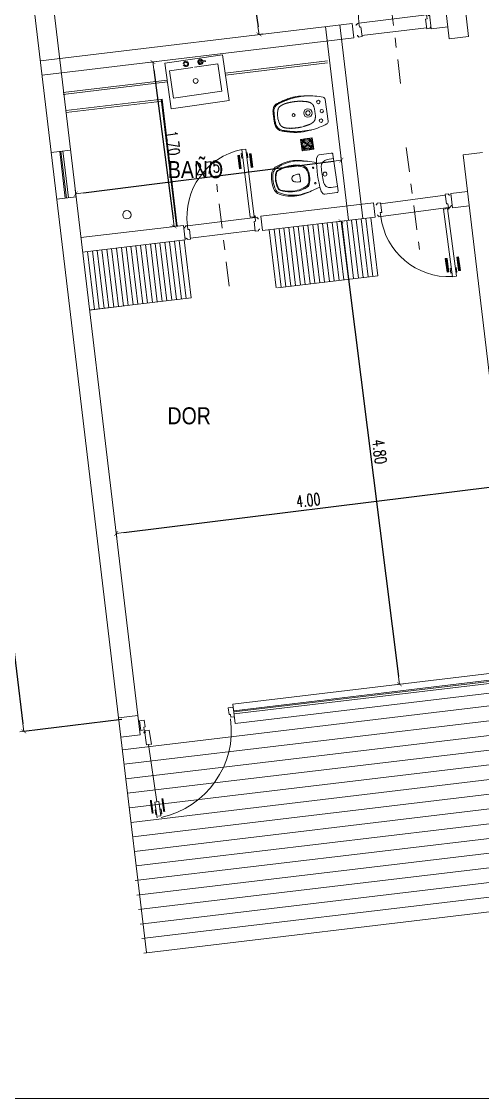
# Model space of a CAD drawing. Header units: millimetres. Extents: x 4525 to 9082, y 179 to 563.
# Drawn here: x 5376.48 to 5381.22, y 476.97 to 488.04 of the extents above; entities that cross this region are included whole.
import ezdxf

# ---------------------------------------------------------------- set-up
doc = ezdxf.new("R2010")
doc.units = ezdxf.units.MM
doc.header["$LTSCALE"] = 100
doc.linetypes.add('ACAD_ISO04W100', pattern=[30, 24, -3, 0, -3])
doc.linetypes.add('DASHDOT2', pattern=[0.5, 0.25, -0.125, 0, -0.125])
doc.layers.get('DEFPOINTS').update_dxf_attribs({"lineweight": 5})
for name, color, linetype, lineweight in [('000-Ejes', 251, 'ACAD_ISO04W100', 5), ('004-Carpinterias', 1, 'Continuous', 18), ('005-Sanitarios', 1, 'Continuous', 18), ('006-Cotas parciales', 7, 'Continuous', 5), ('A01-Barrido', 250, 'Continuous', 5), ('A01-Carpinterias', 1, 'Continuous', 18), ('HATCH MUROS', 251, 'Continuous', 9), ('LINEA', 8, 'Continuous', 5), ('SANIT', 12, 'Continuous', 13), ('SANIT-INT', 11, 'Continuous', 5)]:
    doc.layers.add(name, color=color, linetype=linetype, lineweight=lineweight)
doc.styles.add('AREAL', font='ARIALN.TTF')
doc.styles.add('COTAS', font='ROMANS.shx', dxfattribs={"width": 0.7})
doc.dimstyles.new('COTA40', dxfattribs={"dimscale": 0.4, "dimtxt": 0.3, "dimasz": 0.2, "dimexe": 0, "dimexo": 0, "dimgap": 0.09, "dimtad": 1, "dimzin": 0, "dimdsep": 46, "dimtxsty": 'COTAS', "dimblk1": 'COTA_N', "dimblk2": 'COTA_N', "dimsah": 1, "dimcen": 0.1, "dimclrd": 1, "dimclre": 8, "dimclrt": 5, "dimaunit": 1, "dimadec": 3, "dimazin": 0, "dimtfac": 1, "dimtix": 1, "dimtmove": 2, "dimatfit": 3, "dimldrblk": 'COTA_N', "dimfxl": 0, "dimtolj": 1, "dimtzin": 0, "dimarcsym": 0})

# ---------------------------------------------------------------- blocks, each defined once
blk = doc.blocks.new('COTA_N')
for p, q in [((-1, 0), (0, 0)), ((0, 0.5), (0, -0.5))]:
    blk.add_line(p, q)
at = {"const_width": 0.065}
blk.add_lwpolyline([(0.14, 0.14), (0.28, 0.28), (0, 0), (-0.14, -0.14), (-0.28, -0.28)], dxfattribs=at)
blk = doc.blocks.new('*D524')
at = {"layer": '006-Cotas parciales', "color": 1, "lineweight": -2, "ltscale": 100}
blk.add_line((5377.537, 482.785), (5381.348, 483.258), dxfattribs=at)
at = {"layer": 'DEFPOINTS', "color": 0, "ltscale": 100}
for p in [(5381.427, 483.268), (5381.427, 483.268), (5377.457, 482.775)]:
    blk.add_point(p, dxfattribs=at)
at = {"layer": '006-Cotas parciales', "color": 1, "lineweight": -2, "ltscale": 100, "yscale": 0.08000000000000002, "zscale": 0.08000000000000007}
for p, xscale, rotation in [((5381.427, 483.268), 0.08000000000000003, 7.070625202405801), ((5377.457, 482.775), 0.08000000000000002, 187.0706252024058)]:
    blk.add_blockref('COTA_N', p, dxfattribs=dict(at, xscale=xscale, rotation=rotation))
at = {"layer": '006-Cotas parciales', "color": 5, "ltscale": 100, "insert": (5379.43, 483.117), "char_height": 0.12, "attachment_point": 5, "rotation": 7.0706, "style": 'COTAS'}
blk.add_mtext('\\A1;4.00', dxfattribs=at)
blk = doc.blocks.new('*D526')
at = {"layer": '006-Cotas parciales', "color": 1, "lineweight": -2, "ltscale": 100}
blk.add_line((5377.121, 486.275), (5379.69, 486.6), dxfattribs=at)
at = {"layer": 'DEFPOINTS', "color": 0, "ltscale": 100}
for p in [(5379.77, 486.61), (5379.77, 486.61), (5377.041, 486.265)]:
    blk.add_point(p, dxfattribs=at)
at = {"layer": '006-Cotas parciales', "color": 1, "lineweight": -2, "ltscale": 100, "xscale": 0.08000000000000002, "yscale": 0.08000000000000002, "zscale": 0.08000000000000007}
for p, rotation in [((5379.77, 486.61), 7.197744479588277), ((5377.041, 486.265), 187.1977444795883)]:
    blk.add_blockref('COTA_N', p, dxfattribs=dict(at, rotation=rotation))
at = {"layer": '006-Cotas parciales', "color": 5, "ltscale": 100, "insert": (5378.393, 486.533), "char_height": 0.12, "attachment_point": 5, "rotation": 7.1977, "style": 'COTAS'}
blk.add_mtext('\\A1;2.75', dxfattribs=at)
blk = doc.blocks.new('*D527')
at = {"layer": '006-Cotas parciales', "color": 1, "lineweight": -2, "ltscale": 100}
blk.add_line((5379.777, 485.904), (5380.358, 481.305), dxfattribs=at)
at = {"layer": 'DEFPOINTS', "color": 0, "ltscale": 100}
for p in [(5379.767, 485.983), (5380.368, 481.225), (5380.368, 481.225)]:
    blk.add_point(p, dxfattribs=at)
at = {"layer": '006-Cotas parciales', "color": 1, "lineweight": -2, "ltscale": 100, "xscale": 0.08000000000000002, "yscale": 0.08000000000000002, "zscale": 0.08000000000000007}
for p, rotation in [((5379.767, 485.983), 97.20111758247339), ((5380.368, 481.225), 277.2011175824734)]:
    blk.add_blockref('COTA_N', p, dxfattribs=dict(at, rotation=rotation))
at = {"layer": '006-Cotas parciales', "color": 5, "ltscale": 100, "insert": (5380.163, 483.616), "char_height": 0.12, "attachment_point": 5, "rotation": 277.2011, "style": 'COTAS'}
blk.add_mtext('\\A1;4.80', dxfattribs=at)
blk = doc.blocks.new('*D528')
at = {"layer": '006-Cotas parciales', "color": 1, "lineweight": -2, "ltscale": 100}
blk.add_line((5377.844, 487.54), (5378.041, 486.009), dxfattribs=at)
at = {"layer": 'DEFPOINTS', "color": 0, "ltscale": 100}
for p in [(5377.833, 487.62), (5378.051, 485.93), (5378.051, 485.93)]:
    blk.add_point(p, dxfattribs=at)
at = {"layer": '006-Cotas parciales', "color": 1, "lineweight": -2, "ltscale": 100, "xscale": 0.08000000000000002, "yscale": 0.08000000000000002, "zscale": 0.08000000000000007}
for p, rotation in [((5377.833, 487.62), 97.35359513026869), ((5378.051, 485.93), 277.3535951302687)]:
    blk.add_blockref('COTA_N', p, dxfattribs=dict(at, rotation=rotation))
at = {"layer": '006-Cotas parciales', "color": 5, "ltscale": 100, "insert": (5378.038, 486.787), "char_height": 0.12, "attachment_point": 5, "rotation": 277.3536, "style": 'COTAS'}
blk.add_mtext('\\A1;1.70', dxfattribs=at)
blk = doc.blocks.new('*D530')
at = {"layer": '006-Cotas parciales', "color": 1, "lineweight": -2, "ltscale": 100}
blk.add_line((5378.519, 490.794), (5378.914, 487.981), dxfattribs=at)
at = {"layer": 'DEFPOINTS', "color": 0, "ltscale": 100}
for p in [(5378.508, 490.873), (5378.925, 487.902), (5378.925, 487.902)]:
    blk.add_point(p, dxfattribs=at)
at = {"layer": '006-Cotas parciales', "color": 1, "lineweight": -2, "ltscale": 100, "xscale": 0.08, "yscale": 0.08000000000000002, "zscale": 0.08000000000000007}
for p, rotation in [((5378.508, 490.873), 97.97994082550855), ((5378.925, 487.902), 277.9799408255085)]:
    blk.add_blockref('COTA_N', p, dxfattribs=dict(at, rotation=rotation))
at = {"layer": '006-Cotas parciales', "color": 5, "ltscale": 100, "insert": (5378.812, 489.4), "char_height": 0.12, "attachment_point": 5, "rotation": 277.9799, "style": 'COTAS'}
blk.add_mtext('\\A1;3.00', dxfattribs=at)
blk = doc.blocks.new('PUERTA 0.70 DURLOCK')
at = {"layer": '000-Ejes', "linetype": 'DASHDOT2', "ltscale": 0.01}
blk.add_line((0.38, -0.647), (0.38, 0.407), dxfattribs=at)
at = {"layer": '004-Carpinterias', "linetype": 'Continuous'}
for p, q in [((0.009, 0.675), (-0.009, 0.675)), ((-0.009, 0.535), (-0.009, 0.675)), ((0.009, 0.535), (0.009, 0.675)), ((0.039, 0.69), (0.029, 0.69)), ((0.029, 0.642), (0.029, 0.69)), ((0.081, 0.69), (0.091, 0.69)), ((0.091, 0.642), (0.091, 0.69)), ((0.111, 0.675), (0.129, 0.675)), ((0.111, 0.535), (0.111, 0.675)), ((0.129, 0.535), (0.129, 0.675)), ((0.039, 0.642), (0.029, 0.642)), ((0.081, 0.642), (0.091, 0.642)), ((0.009, 0.535), (-0.009, 0.535)), ((0.111, 0.535), (0.129, 0.535)), ((0.01, 0.01), (0, 0.01)), ((0, 0), (0, 0.01)), ((0.03, 0.02), (0.01, 0.02)), ((0.01, 0.01), (0.01, 0.02)), ((0.03, -0.02), (0.03, 0.02)), ((0.73, 0.02), (0.75, 0.02)), ((0.73, -0.02), (0.73, 0.02)), ((0.75, 0.01), (0.75, 0.02)), ((0.75, 0.01), (0.76, 0.01)), ((0.76, 0), (0.76, 0.01)), ((0, -0.11), (0, -0.1)), ((0, -0.11), (0.01, -0.11)), ((0.01, -0.11), (0.01, -0.12)), ((0.045, -0.02), (0.03, -0.02)), ((0.045, -0.02), (0.045, -0.12)), ((0.715, -0.02), (0.715, -0.12)), ((0.715, -0.02), (0.73, -0.02)), ((0.76, -0.11), (0.75, -0.11)), ((0.75, -0.11), (0.75, -0.12)), ((0.76, -0.11), (0.76, -0.1)), ((0.01, -0.12), (0.045, -0.12)), ((0.75, -0.12), (0.715, -0.12))]:
    blk.add_line(p, q, dxfattribs=at)
at = {"layer": '004-Carpinterias', "ltscale": 0.01, "const_width": 0.02}
for points in [[(0, 0.535), (0, 0.675)], [(0.122, 0.535), (0.12, 0.675)]]:
    blk.add_lwpolyline(points, dxfattribs=at)
at = {"layer": '004-Carpinterias', "linetype": 'Continuous'}
blk.add_lwpolyline([(0.039, 0.729), (0.039, 0.029), (0.081, 0.029), (0.081, 0.729)], close=True, dxfattribs=at)
at = {"layer": 'A01-Barrido', "linetype": 'Continuous'}
for p, q in [((0.73, 0.02), (0.03, 0.02)), ((0.715, -0.11), (0.045, -0.11))]:
    blk.add_line(p, q, dxfattribs=at)
blk.add_circle((0.032, 0.028), 0.0075, dxfattribs=at)
blk.add_arc((0.023, 0.024), 0.707, 359.6656, 85.2747, dxfattribs=at)
blk = doc.blocks.new('*D551')
at = {"layer": '006-Cotas parciales', "color": 8, "lineweight": -2, "ltscale": 100}
for p, q in [((5376.002, 493.293), (5374.995, 493.17)), ((5377.515, 480.864), (5376.508, 480.742))]:
    blk.add_line(p, q, dxfattribs=at)
at = {"layer": '006-Cotas parciales', "color": 1, "lineweight": -2, "ltscale": 100}
blk.add_line((5375.005, 493.091), (5376.499, 480.821), dxfattribs=at)
at = {"layer": 'DEFPOINTS', "color": 0, "ltscale": 100}
for p in [(5376.002, 493.293), (5377.515, 480.864), (5376.508, 480.742)]:
    blk.add_point(p, dxfattribs=at)
at = {"layer": '006-Cotas parciales', "color": 1, "lineweight": -2, "ltscale": 100, "yscale": 0.08000000000000002, "zscale": 0.08000000000000007}
for p, xscale, rotation in [((5374.995, 493.17), 0.08000000000000002, 96.94307352110938), ((5376.508, 480.742), 0.08, 276.9430735211094)]:
    blk.add_blockref('COTA_N', p, dxfattribs=dict(at, xscale=xscale, rotation=rotation))
at = {"layer": '006-Cotas parciales', "color": 5, "ltscale": 100, "insert": (5375.847, 486.967), "char_height": 0.12, "attachment_point": 5, "rotation": 276.9431, "style": 'COTAS'}
blk.add_mtext('\\A1;12.52', dxfattribs=at)
blk = doc.blocks.new('INOD-MONACO-AP-PLANTA-CON-DPTO')
at = {"layer": 'SANIT'}
for p, q in [((-0.188, 0), (0.188, 0)), ((-0.204, -0.015), (-0.204, -0.142)), ((0.204, -0.015), (0.204, -0.142)), ((-0.174, -0.172), (-0.197, -0.156)), ((-0.13, -0.179), (-0.156, -0.27)), ((0.127, -0.18), (0.152, -0.27)), ((0.174, -0.172), (0.197, -0.156))]:
    blk.add_line(p, q, dxfattribs=at)
for points in [[(-0.104, -0.3, 0.02892), (-0.111, -0.31, 0.156998), (-0.133, -0.488, 0.072829), (-0.105, -0.587, 0.204333), (-0.084, -0.607, 0.080392), (-0.002, -0.622)], [(-0.002, -0.27, 0.121524), (-0.085, -0.286, 0.060693)], [(-0.002, -0.27, -0.121524), (0.081, -0.286, -0.060693)], [(0.099, -0.3, -0.02892), (0.107, -0.31, -0.156998), (0.129, -0.488, -0.072829), (0.101, -0.587, -0.204333), (0.08, -0.607, -0.080392), (-0.002, -0.622)], [(-0.124, -0.609, 0.122968), (-0.091, -0.634, 0.092568), (-0.002, -0.647, 0.093376)], [(0.12, -0.609, -0.122968), (0.087, -0.634, -0.092568), (-0.002, -0.647, -0.093376)]]:
    blk.add_lwpolyline(points, format="xyb", dxfattribs=at)
for centre, radius, start, end in [((-0.189, -0.017), 0.0168, 83.451, 131.9108), ((0.189, -0.017), 0.0168, 48.0892, 96.549), ((-0.188, -0.015), 0.017, 140.4696, 180), ((0.188, -0.015), 0.017, 0, 39.5304), ((-0.188, -0.142), 0.017, 180, 235.4915), ((-0.165, -0.158), 0.017, 235.4915, 261.4564), ((0, 0.94), 1.127, 261.4564, 278.5436), ((0.165, -0.158), 0.017, 278.5436, 304.5085), ((0.188, -0.142), 0.017, 304.5085, 0), ((0.408, -0.421), 0.583, 165.0356, 174.6982), ((-0.061, -0.336), 0.0558, 115.8294, 139.7492), ((0.057, -0.336), 0.0558, 40.2508, 64.1706), ((-0.412, -0.421), 0.583, 5.3018, 14.9644), ((0.107, -0.415), 0.285, 170.2891, 184.611), ((0.245, -0.406), 0.422, 184.3014, 206.071), ((-0.249, -0.406), 0.422, 333.929, 356.9789), ((-0.111, -0.415), 0.285, 357.2885, 9.7109), ((-0.025, -0.535), 0.123, 207.5391, 216.6672), ((0.021, -0.535), 0.123, 323.3328, 332.4609)]:
    blk.add_arc(centre, radius, start, end, dxfattribs=at)
at = {"layer": 'SANIT-INT'}
for p, q in [((-0.145, 0), (-0.145, -0.067)), ((0.145, 0), (0.145, -0.067)), ((0.002, -0.368), (-0.034, -0.369)), ((0.002, -0.368), (0.037, -0.369))]:
    blk.add_line(p, q, dxfattribs=at)
for points in [[(-0.156, -0.27, 0.058031), (-0.185, -0.429, 0.099768), (-0.142, -0.607, 0.155256), (-0.096, -0.647, 0.093906), (-0.002, -0.66, 0.093906)], [(-0.003, -0.279, 0.08742), (-0.06, -0.286, 0.121524)], [(0.152, -0.27, -0.058031), (0.181, -0.429, -0.099768), (0.138, -0.607, -0.155256), (0.092, -0.647, -0.093906), (-0.002, -0.66, -0.093906)], [(-0.002, -0.279, -0.08742), (0.056, -0.286, -0.121524)]]:
    blk.add_lwpolyline(points, format="xyb", dxfattribs=at)
for centre, radius in [((0, -0.11), 0.02), ((-0.082, -0.221), 0.00743), ((0.078, -0.221), 0.00743)]:
    blk.add_circle(centre, radius, dxfattribs=at)
for centre, radius, start, end in [((-0.075, -0.067), 0.07, 180, 265.7397), ((0.075, -0.067), 0.07, 274.2603, 0), ((0, 0.94), 1.08, 265.7397, 274.2603), ((-0.036, -0.358), 0.0764, 108.7508, 160.6658), ((0.032, -0.358), 0.0764, 19.3342, 71.2492), ((0.219, -0.443), 0.35, 174.9532, 203.9732), ((0.162, -0.448), 0.293, 156.8405, 172.9203), ((-0.034, -0.374), 0.005, 91.9734, 179.8282), ((0.152, -0.375), 0.191, 179.8282, 196.8593), ((-0.019, -0.427), 0.0118, 196.8593, 200.5908), ((0.002, -0.419), 0.0346, 200.5908, 269.6445), ((0.001, -0.419), 0.0346, 270.3555, 339.4092), ((-0.149, -0.375), 0.191, 343.1407, 0.1718), ((0.023, -0.427), 0.0118, 339.4092, 343.1407), ((0.037, -0.374), 0.005, 0.1718, 88.0266), ((-0.223, -0.443), 0.35, 336.0268, 5.0468), ((-0.166, -0.448), 0.293, 7.0797, 23.1595), ((-0.071, -0.572), 0.0321, 203.9732, 250.1669), ((0.005, -0.362), 0.255, 250.1669, 268.5519), ((-0.009, -0.362), 0.255, 271.4481, 289.8331), ((0.067, -0.572), 0.0321, 289.8331, 336.0268)]:
    blk.add_arc(centre, radius, start, end, dxfattribs=at)
blk = doc.blocks.new('BIDE-MONACO-PLANTA')
at = {"layer": 'SANIT'}
blk.add_line((-0.113, 0), (0.113, 0), dxfattribs=at)
for points in [[(-0.14, -0.477), (-0.141, -0.475), (-0.142, -0.472), (-0.143, -0.469), (-0.144, -0.465), (-0.145, -0.462), (-0.146, -0.459), (-0.147, -0.456), (-0.148, -0.452), (-0.149, -0.449), (-0.15, -0.446), (-0.15, -0.443), (-0.151, -0.44), (-0.152, -0.436), (-0.153, -0.433), (-0.154, -0.43), (-0.155, -0.427), (-0.156, -0.423), (-0.156, -0.42), (-0.157, -0.417), (-0.158, -0.414), (-0.159, -0.41), (-0.16, -0.407), (-0.161, -0.404), (-0.161, -0.401), (-0.162, -0.397), (-0.163, -0.394), (-0.164, -0.391), (-0.164, -0.388), (-0.165, -0.385), (-0.166, -0.381), (-0.167, -0.378), (-0.167, -0.375), (-0.168, -0.372), (-0.169, -0.368), (-0.169, -0.365), (-0.17, -0.362), (-0.17, -0.359), (-0.171, -0.356), (-0.172, -0.352), (-0.172, -0.349), (-0.173, -0.346), (-0.173, -0.344)], [(0.14, -0.477), (0.141, -0.475), (0.142, -0.472), (0.143, -0.469), (0.144, -0.465), (0.145, -0.462), (0.146, -0.459), (0.147, -0.456), (0.148, -0.453), (0.148, -0.449), (0.149, -0.446), (0.15, -0.443), (0.151, -0.44), (0.152, -0.436), (0.153, -0.433), (0.154, -0.43), (0.154, -0.427), (0.155, -0.423), (0.156, -0.42), (0.157, -0.417), (0.158, -0.414), (0.159, -0.41), (0.16, -0.407), (0.16, -0.404), (0.161, -0.401), (0.162, -0.398), (0.163, -0.394), (0.163, -0.391), (0.164, -0.388), (0.165, -0.385), (0.166, -0.381), (0.166, -0.378), (0.167, -0.375), (0.168, -0.372), (0.168, -0.369), (0.169, -0.365), (0.17, -0.362), (0.17, -0.359), (0.171, -0.356), (0.171, -0.353), (0.172, -0.349), (0.172, -0.346), (0.173, -0.344)], [(0, -0.541), (-0.044, -0.54), (-0.048, -0.54), (-0.051, -0.539), (-0.054, -0.539), (-0.057, -0.539)], [(0, -0.541), (0.044, -0.54), (0.047, -0.54), (0.051, -0.539), (0.054, -0.539), (0.057, -0.539)], [(0, -0.541), (0, -0.541)], [(0, -0.541), (0, -0.541)]]:
    blk.add_lwpolyline(points, dxfattribs=at)
for centre, radius, start, end in [((-0.113, -0.027), 0.0267, 89.9746, 160.7192), ((0.636, -0.288), 0.82, 160.7445, 172.7215), ((0.113, -0.027), 0.0267, 19.2555, 90), ((-0.636, -0.288), 0.82, 7.2785, 19.2555), ((1.187, -0.228), 1.365, 179.1204, 182.2097), ((-0.985, -0.224), 1.163, 357.2424, 1.9588), ((1.187, -0.221), 1.365, 182.5037, 185.1806), ((-1.187, -0.22), 1.365, 354.7941, 357.4709), ((-0.022, -0.432), 0.126, 201.0557, 217.1205), ((-0.058, -0.455), 0.0844, 219.519, 265.0728), ((-0.05, -0.408), 0.131, 263.6264, 267.3039), ((0.05, -0.408), 0.131, 272.6707, 276.3482), ((0.058, -0.455), 0.0844, 274.9018, 320.4556), ((0.022, -0.432), 0.126, 322.8542, 338.9189)]:
    blk.add_arc(centre, radius, start, end, dxfattribs=at)
at = {"layer": 'SANIT-INT'}
for points in [[(0, -0.122), (-0.013, -0.122), (-0.025, -0.122), (-0.034, -0.123), (-0.042, -0.124), (-0.048, -0.125), (-0.053, -0.125), (-0.057, -0.126), (-0.061, -0.127), (-0.064, -0.128), (-0.067, -0.128), (-0.069, -0.129), (-0.071, -0.13), (-0.073, -0.13), (-0.074, -0.131), (-0.076, -0.132), (-0.077, -0.132), (-0.078, -0.133), (-0.079, -0.134), (-0.08, -0.134), (-0.081, -0.135), (-0.083, -0.136), (-0.083, -0.136), (-0.084, -0.137), (-0.085, -0.138), (-0.086, -0.138), (-0.087, -0.139), (-0.088, -0.14), (-0.088, -0.14), (-0.089, -0.141), (-0.09, -0.142), (-0.091, -0.142), (-0.091, -0.143), (-0.092, -0.143), (-0.092, -0.144), (-0.093, -0.145), (-0.094, -0.146), (-0.094, -0.146), (-0.095, -0.147), (-0.096, -0.148), (-0.097, -0.149), (-0.097, -0.15), (-0.098, -0.151), (-0.099, -0.152), (-0.1, -0.153), (-0.101, -0.155), (-0.102, -0.156), (-0.102, -0.157), (-0.103, -0.158), (-0.104, -0.16), (-0.105, -0.161), (-0.105, -0.162), (-0.106, -0.164), (-0.107, -0.165), (-0.107, -0.166), (-0.108, -0.168), (-0.109, -0.169), (-0.109, -0.17), (-0.11, -0.171), (-0.11, -0.173), (-0.111, -0.174), (-0.112, -0.175), (-0.112, -0.177), (-0.113, -0.178), (-0.113, -0.179), (-0.114, -0.181), (-0.114, -0.182), (-0.115, -0.183), (-0.115, -0.185), (-0.116, -0.186), (-0.116, -0.188), (-0.117, -0.19), (-0.117, -0.191), (-0.118, -0.193), (-0.118, -0.196), (-0.119, -0.198), (-0.12, -0.2), (-0.12, -0.203), (-0.121, -0.205), (-0.121, -0.208), (-0.122, -0.21), (-0.123, -0.213), (-0.123, -0.216), (-0.124, -0.218), (-0.124, -0.221), (-0.125, -0.223), (-0.125, -0.226), (-0.126, -0.229), (-0.126, -0.231), (-0.127, -0.234), (-0.127, -0.236), (-0.128, -0.239), (-0.128, -0.242), (-0.129, -0.244), (-0.129, -0.247), (-0.129, -0.249), (-0.13, -0.252), (-0.13, -0.255), (-0.13, -0.257), (-0.131, -0.26), (-0.131, -0.261)], [(0, -0.122), (0.013, -0.122), (0.025, -0.122), (0.034, -0.123), (0.042, -0.124), (0.048, -0.125), (0.053, -0.125), (0.057, -0.126), (0.061, -0.127), (0.064, -0.128), (0.067, -0.128), (0.069, -0.129), (0.071, -0.13), (0.073, -0.131), (0.074, -0.131), (0.076, -0.132), (0.077, -0.132), (0.078, -0.133), (0.079, -0.134), (0.08, -0.134), (0.081, -0.135), (0.082, -0.136), (0.083, -0.136), (0.084, -0.137), (0.085, -0.138), (0.086, -0.138), (0.087, -0.139), (0.088, -0.14), (0.088, -0.14), (0.089, -0.141), (0.09, -0.142), (0.09, -0.142), (0.091, -0.143), (0.092, -0.144), (0.092, -0.144), (0.093, -0.145), (0.094, -0.146), (0.094, -0.146), (0.095, -0.147), (0.096, -0.148), (0.097, -0.149), (0.097, -0.15), (0.098, -0.151), (0.099, -0.152), (0.1, -0.153), (0.101, -0.155), (0.101, -0.156), (0.102, -0.157), (0.103, -0.158), (0.104, -0.16), (0.105, -0.161), (0.105, -0.162), (0.106, -0.164), (0.107, -0.165), (0.107, -0.166), (0.108, -0.168), (0.109, -0.169), (0.109, -0.17), (0.11, -0.171), (0.11, -0.173), (0.111, -0.174), (0.112, -0.175), (0.112, -0.177), (0.113, -0.178), (0.113, -0.179), (0.114, -0.181), (0.114, -0.182), (0.115, -0.183), (0.115, -0.185), (0.116, -0.186), (0.116, -0.188), (0.117, -0.19), (0.117, -0.191), (0.118, -0.193), (0.118, -0.196), (0.119, -0.198), (0.12, -0.2), (0.12, -0.203), (0.121, -0.205), (0.121, -0.208), (0.122, -0.211), (0.123, -0.213), (0.123, -0.216), (0.124, -0.218), (0.124, -0.221), (0.125, -0.224), (0.125, -0.226), (0.126, -0.229), (0.126, -0.231), (0.127, -0.234), (0.127, -0.237), (0.128, -0.239), (0.128, -0.242), (0.128, -0.244), (0.129, -0.247), (0.129, -0.25), (0.13, -0.252), (0.13, -0.255), (0.13, -0.257), (0.131, -0.26), (0.131, -0.261)], [(-0.13, -0.255), (-0.134, -0.281), (-0.134, -0.282), (-0.134, -0.284), (-0.134, -0.285), (-0.134, -0.287), (-0.134, -0.289), (-0.134, -0.291), (-0.134, -0.293), (-0.135, -0.295), (-0.135, -0.297), (-0.135, -0.3), (-0.135, -0.302), (-0.135, -0.305), (-0.135, -0.307), (-0.135, -0.31), (-0.135, -0.313), (-0.135, -0.315), (-0.135, -0.318), (-0.135, -0.32), (-0.135, -0.323), (-0.135, -0.326), (-0.135, -0.328), (-0.135, -0.331), (-0.135, -0.334), (-0.135, -0.336), (-0.135, -0.339), (-0.135, -0.341), (-0.134, -0.344), (-0.134, -0.347), (-0.134, -0.349), (-0.134, -0.352), (-0.134, -0.354), (-0.134, -0.357), (-0.134, -0.36), (-0.134, -0.362), (-0.134, -0.365), (-0.134, -0.367), (-0.133, -0.37), (-0.133, -0.373), (-0.133, -0.375), (-0.133, -0.378), (-0.132, -0.38), (-0.132, -0.383), (-0.132, -0.386), (-0.132, -0.388), (-0.131, -0.391), (-0.131, -0.393), (-0.13, -0.396), (-0.13, -0.399), (-0.13, -0.401), (-0.129, -0.404), (-0.129, -0.406), (-0.128, -0.409), (-0.128, -0.412), (-0.127, -0.414), (-0.127, -0.417), (-0.126, -0.419), (-0.126, -0.422), (-0.125, -0.424), (-0.125, -0.426), (-0.124, -0.429), (-0.124, -0.431), (-0.123, -0.432), (-0.123, -0.434), (-0.122, -0.436), (-0.122, -0.437), (-0.121, -0.439), (-0.121, -0.44), (-0.121, -0.441), (-0.12, -0.443), (-0.12, -0.444), (-0.119, -0.445), (-0.119, -0.447), (-0.118, -0.448), (-0.118, -0.449), (-0.117, -0.451), (-0.117, -0.452), (-0.116, -0.453), (-0.116, -0.454), (-0.115, -0.456), (-0.114, -0.457), (-0.114, -0.458), (-0.113, -0.46), (-0.113, -0.461), (-0.112, -0.462), (-0.111, -0.464), (-0.11, -0.465), (-0.11, -0.466), (-0.109, -0.467), (-0.108, -0.469), (-0.107, -0.47), (-0.107, -0.471), (-0.106, -0.473), (-0.105, -0.474), (-0.104, -0.475), (-0.103, -0.477), (-0.102, -0.478), (-0.101, -0.479), (-0.099, -0.48), (-0.098, -0.482), (-0.097, -0.483), (-0.095, -0.484), (-0.094, -0.486), (-0.092, -0.487), (-0.09, -0.488), (-0.088, -0.49), (-0.085, -0.491), (-0.082, -0.493), (-0.079, -0.494), (-0.075, -0.496), (-0.071, -0.497), (-0.065, -0.499), (-0.064, -0.499)], [(0.13, -0.255), (0.133, -0.281), (0.134, -0.283), (0.134, -0.284), (0.134, -0.285), (0.134, -0.287), (0.134, -0.289), (0.134, -0.291), (0.134, -0.293), (0.134, -0.295), (0.135, -0.297), (0.135, -0.3), (0.135, -0.302), (0.135, -0.305), (0.135, -0.308), (0.135, -0.31), (0.135, -0.313), (0.135, -0.315), (0.135, -0.318), (0.135, -0.321), (0.135, -0.323), (0.135, -0.326), (0.135, -0.328), (0.135, -0.331), (0.135, -0.334), (0.134, -0.336), (0.134, -0.339), (0.134, -0.341), (0.134, -0.344), (0.134, -0.347), (0.134, -0.349), (0.134, -0.352), (0.134, -0.354), (0.134, -0.357), (0.134, -0.36), (0.134, -0.362), (0.134, -0.365), (0.133, -0.367), (0.133, -0.37), (0.133, -0.373), (0.133, -0.375), (0.133, -0.378), (0.132, -0.38), (0.132, -0.383), (0.132, -0.386), (0.131, -0.388), (0.131, -0.391), (0.131, -0.393), (0.13, -0.396), (0.13, -0.399), (0.129, -0.401), (0.129, -0.404), (0.129, -0.406), (0.128, -0.409), (0.128, -0.412), (0.127, -0.414), (0.127, -0.417), (0.126, -0.419), (0.126, -0.422), (0.125, -0.424), (0.124, -0.426), (0.124, -0.429), (0.123, -0.431), (0.123, -0.433), (0.122, -0.434), (0.122, -0.436), (0.122, -0.437), (0.121, -0.439), (0.121, -0.44), (0.12, -0.442), (0.12, -0.443), (0.119, -0.444), (0.119, -0.445), (0.119, -0.447), (0.118, -0.448), (0.118, -0.449), (0.117, -0.451), (0.117, -0.452), (0.116, -0.453), (0.115, -0.455), (0.115, -0.456), (0.114, -0.457), (0.114, -0.458), (0.113, -0.46), (0.112, -0.461), (0.112, -0.462), (0.111, -0.464), (0.11, -0.465), (0.11, -0.466), (0.109, -0.468), (0.108, -0.469), (0.107, -0.47), (0.106, -0.471), (0.105, -0.473), (0.105, -0.474), (0.104, -0.475), (0.103, -0.477), (0.101, -0.478), (0.1, -0.479), (0.099, -0.481), (0.098, -0.482), (0.097, -0.483), (0.095, -0.484), (0.094, -0.486), (0.092, -0.487), (0.09, -0.488), (0.088, -0.49), (0.085, -0.491), (0.082, -0.493), (0.079, -0.494), (0.075, -0.496), (0.07, -0.497), (0.065, -0.499), (0.063, -0.499)], [(0, -0.55), (-0.008, -0.55), (-0.015, -0.55), (-0.022, -0.549), (-0.027, -0.549), (-0.032, -0.549), (-0.036, -0.549), (-0.04, -0.549), (-0.044, -0.549), (-0.048, -0.549), (-0.051, -0.549), (-0.054, -0.549), (-0.057, -0.549)], [(0, -0.55), (0.008, -0.55), (0.015, -0.55), (0.021, -0.549), (0.027, -0.549), (0.032, -0.549), (0.036, -0.549), (0.04, -0.549), (0.044, -0.549), (0.047, -0.549), (0.051, -0.549), (0.054, -0.549), (0.057, -0.549)]]:
    blk.add_lwpolyline(points, dxfattribs=at)
for centre, radius in [((-0.097, -0.073), 0.0182), ((0, -0.052), 0.0172), ((0.097, -0.073), 0.0182), ((0, -0.195), 0.0437), ((0, -0.195), 0.0229), ((0, -0.344), 0.0151)]:
    blk.add_circle(centre, radius, dxfattribs=at)
for centre, radius, start, end in [((-0.054, -0.459), 0.0941, 195.0663, 210.9763), ((-0.058, -0.455), 0.0938, 214.5877, 265.0728), ((-0.05, -0.408), 0.141, 263.6264, 267.3039), ((0, -0.277), 0.232, 253.6948, 269.9596), ((0, -0.277), 0.232, 270.015, 286.2798), ((0.05, -0.408), 0.141, 272.6707, 276.3482), ((0.058, -0.455), 0.0938, 274.9018, 325.387), ((-0.018, -0.426), 0.174, 331.8708, 340.547)]:
    blk.add_arc(centre, radius, start, end, dxfattribs=at)
for points in [[(-0.178, -0.184), (-0.184, -0.295), (-0.183, -0.316), (-0.179, -0.352), (-0.173, -0.381), (-0.167, -0.407), (-0.157, -0.446), (-0.146, -0.484)], [(0.178, -0.184), (0.184, -0.295), (0.183, -0.316), (0.179, -0.352), (0.173, -0.381), (0.167, -0.407), (0.157, -0.446), (0.146, -0.484)]]:
    blk.add_spline(points, degree=3, dxfattribs=at)
blk = doc.blocks.new('REJILLA')
at = {"layer": 'SANIT-INT', "linetype": 'Continuous'}
for p, q in [((-0.06, -0.06), (-0.06, 0.06)), ((-0.06, 0.06), (0.06, 0.06)), ((-0.06, -0.06), (0.06, 0.06)), ((-0.06, 0.06), (0.06, -0.06)), ((-0.047, 0.016), (-0.047, -0.016)), ((-0.035, 0.036), (-0.035, -0.036)), ((-0.022, 0.045), (-0.022, -0.045)), ((-0.01, 0.049), (-0.01, -0.049)), ((0.003, 0.05), (0.003, -0.05)), ((0.015, 0.048), (0.015, -0.048)), ((0.028, 0.042), (0.028, -0.042)), ((0.04, 0.03), (0.04, -0.03)), ((0.06, 0.06), (0.06, -0.06)), ((0.06, -0.06), (-0.06, -0.06))]:
    blk.add_line(p, q, dxfattribs=at)
for radius in [0.06, 0.05]:
    blk.add_circle((0, 0), radius, dxfattribs=at)

msp = doc.modelspace()

# ---------------------------------------------------------------- linework, layer by layer
at = {"layer": '004-Carpinterias', "linetype": 'Continuous', "extrusion": (-0.021024, 0.14442, 0.989293)}
for p, q in [((5377.769, 480.604, 1.951), (5377.748, 480.751, 1.929)), ((5377.797, 480.756, 3.848), (5377.818, 480.609, 3.87)), ((5377.875, 480.019, 2.039), (5377.79, 480.607, 1.951)), ((5377.878, 479.855, 2.063), (5377.855, 480.016, 2.039)), ((5377.896, 480.022, 2.039), (5377.917, 479.876, 2.061))]:
    msp.add_line(p, q, dxfattribs=at)
at = {"layer": '004-Carpinterias', "color": 1, "linetype": 'Continuous', "extrusion": (-0.021024, 0.14442, 0.989293)}
for p, q in [((5377.896, 480.022, 2.039), (5377.855, 480.016, 2.039)), ((5377.866, 479.936, 2.051), (5377.856, 479.935, 2.051)), ((5377.856, 479.935, 2.051), (5377.863, 479.888, 2.058)), ((5377.873, 479.889, 2.058), (5377.863, 479.888, 2.058)), ((5377.917, 479.876, 2.061), (5377.891, 479.872, 2.061)), ((5377.908, 479.942, 2.051), (5377.918, 479.944, 2.051)), ((5377.915, 479.895, 2.058), (5377.925, 479.897, 2.058)), ((5377.918, 479.944, 2.051), (5377.925, 479.897, 2.058))]:
    msp.add_line(p, q, dxfattribs=at)
at = {"layer": '004-Carpinterias', "color": 1, "linetype": 'Continuous'}
msp.add_line((5377.917, 479.876, 2.061), (5377.891, 479.872, 2.061), dxfattribs=at)
at = {"layer": '004-Carpinterias', "ltscale": 0.01, "const_width": 0.02, "elevation": 2.061}
for points in [[(5377.931, 480.054), (5377.951, 479.916)], [(5377.812, 480.037), (5377.832, 479.899)]]:
    msp.add_lwpolyline(points, dxfattribs=at)
at = {"layer": 'A01-Barrido', "linetype": 'Continuous', "extrusion": (-0.021024, 0.14442, 0.989293)}
msp.add_circle((-5390.909, 296.064, -41.726), 0.0075, dxfattribs=at)
msp.add_arc((-5390.886, 296.049, -41.726), 0.916, 94.0999, 179.6662, dxfattribs=at)
at = {"layer": 'A01-Carpinterias', "linetype": 'Continuous', "extrusion": (-0.021024, 0.14442, 0.989293)}
for p, q in [((5378.656, 480.991, 3.832), (5378.607, 480.984, 3.832)), ((5378.617, 480.915, 3.842), (5378.607, 480.984, 3.832)), ((5378.656, 480.991, 3.832), (5378.657, 480.981, 3.833)), ((5377.696, 480.851, 1.914), (5377.746, 480.858, 1.914)), ((5377.71, 480.753, 1.928), (5377.696, 480.851, 1.914)), ((5377.756, 480.79, 1.924), (5377.746, 480.858, 1.914)), ((5378.617, 480.915, 3.842), (5378.631, 480.917, 3.842)), ((5378.631, 480.917, 3.842), (5378.636, 480.888, 3.847)), ((5378.636, 480.888, 3.847), (5378.67, 480.893, 3.847)), ((5378.67, 480.893, 3.847), (5378.669, 480.903, 3.845)), ((5377.745, 480.758, 1.928), (5377.71, 480.753, 1.928)), ((5377.756, 480.79, 1.924), (5377.741, 480.787, 1.924)), ((5377.741, 480.787, 1.924), (5377.745, 480.758, 1.928)), ((5377.755, 480.75, 3.848), (5377.797, 480.756, 3.848)), ((5377.769, 480.604, 1.951), (5377.811, 480.61, 1.951))]:
    msp.add_line(p, q, dxfattribs=at)
at = {"layer": 'HATCH MUROS', "color": 0, "linetype": 'ByBlock', "ltscale": 100}
for p, q in [((5377.505, 480.683, 1.919), (5376.002, 493.293, 1.919)), ((5377.704, 480.706, 1.919), (5376.201, 493.316, 1.919)), ((5380.533, 492.455, 1.919), (5381.078, 487.882, 1.919)), ((5380.334, 492.431, 1.919), (5380.879, 487.858, 1.919)), ((5380.675, 488.11, 0.831), (5380.693, 487.961, 1.919)), ((5376.678, 487.633, 1.919), (5379.881, 488.015, 1.919)), ((5379.606, 487.983, 1.919), (5379.843, 485.993, 1.919)), ((5379.755, 488, 1.919), (5379.992, 486.01, 1.919)), ((5379.881, 488.015, 0.831), (5379.899, 487.866, 1.919)), ((5380.693, 487.961, 1.919), (5380.865, 487.982, 1.919)), ((5376.696, 487.484, 1.919), (5379.899, 487.866, 1.919)), ((5380.879, 487.858, 1.919), (5381.078, 487.882, 1.919)), ((5377.92, 487.237), (5378.076, 485.932)), ((5377.929, 487.238, 1.919), (5378.084, 485.933, 1.919)), ((5376.988, 486.715), (5376.789, 486.691, 1.919)), ((5381.022, 486.667, 1.919), (5381.22, 486.69, 1.919)), ((5381.022, 486.667, 1.919), (5381.309, 484.253, 1.919)), ((5380.895, 486.269, 1.919), (5381.067, 486.29, 1.919)), ((5380.895, 486.269, 0.831), (5380.913, 486.12, 1.919)), ((5377.046, 486.234), (5376.847, 486.211, 1.919)), ((5378.942, 486.036, 1.919), (5380.101, 486.174, 1.919)), ((5380.101, 486.174, 0.831), (5380.119, 486.025, 1.919)), ((5378.942, 486.036, 1.919), (5378.96, 485.887, 3.006)), ((5380.913, 486.12, 1.919), (5381.084, 486.141, 1.919)), ((5377.095, 485.815, 1.919), (5378.148, 485.941, 1.919)), ((5377.095, 485.815, 1.919), (5378.148, 485.941, 1.919)), ((5378.148, 485.941, 1.919), (5378.166, 485.792, 3.006)), ((5378.96, 485.887, 1.919), (5380.119, 486.025, 1.919)), ((5380.144, 485.422, 3.837), (5380.073, 486.018, 3.837)), ((5379.101, 485.299, 3.837), (5379.03, 485.894, 3.837)), ((5377.112, 485.666, 1.919), (5378.166, 485.792, 1.919)), ((5378.226, 485.195, 1.919), (5378.155, 485.791, 1.919)), ((5379.113, 485.3, 3.837), (5380.144, 485.423, 3.837)), ((5377.196, 485.072, 1.919), (5378.226, 485.195, 1.919)), ((5377.184, 485.07, 1.919), (5377.543, 485.113, 1.919)), ((5378.656, 481.021, 1.919), (5381.852, 481.403, 1.919)), ((5378.68, 480.822, 1.919), (5381.876, 481.204, 1.919)), ((5377.482, 480.881, 1.919), (5377.68, 480.904, 1.919)), ((5377.506, 480.682, 1.919), (5377.704, 480.706, 1.919))]:
    msp.add_line(p, q, dxfattribs=at)
at = {"layer": 'HATCH MUROS', "color": 0, "ltscale": 100}
for p, q in [((5378.576, 487.505), (5379.627, 487.63)), ((5378.579, 487.485), (5379.629, 487.61)), ((5376.911, 487.306), (5377.98, 487.434)), ((5376.913, 487.286), (5377.983, 487.414)), ((5376.94, 487.12, 1.919), (5377.929, 487.238, 1.919)), ((5376.942, 487.1, 1.919), (5377.932, 487.218, 1.919)), ((5378.68, 480.822, 1.919), (5378.656, 481.021, 1.919)), ((5377.704, 480.706, 1.919), (5377.68, 480.904, 1.919))]:
    msp.add_line(p, q, dxfattribs=at)
at = {"layer": 'HATCH MUROS', "color": 3, "ltscale": 100}
for p, q in [((5376.934, 486.221, -0.959), (5376.877, 486.701, -0.959)), ((5376.945, 486.222, -0.959), (5376.888, 486.703, -0.959)), ((5376.967, 486.225, -0.959), (5376.909, 486.705, -0.959)), ((5378.664, 480.954, 1.919), (5381.648, 481.31, 1.919)), ((5378.666, 480.943, 1.919), (5381.658, 481.3, 1.919)), ((5378.668, 480.922, 1.919), (5381.666, 481.28, 1.919))]:
    msp.add_line(p, q, dxfattribs=at)
at = {"layer": 'HATCH MUROS', "ltscale": 100}
for p, q in [((5379.279, 485.924, 3.837), (5379.35, 485.329, 3.837)), ((5379.328, 485.93, 3.837), (5379.399, 485.335, 3.837)), ((5379.378, 485.936, 3.837), (5379.449, 485.34, 3.837)), ((5379.427, 485.942, 3.837), (5379.499, 485.346, 3.837)), ((5379.477, 485.948, 3.837), (5379.548, 485.352, 3.837)), ((5379.527, 485.954, 3.837), (5379.598, 485.358, 3.837)), ((5379.576, 485.96, 3.837), (5379.648, 485.364, 3.837)), ((5379.626, 485.966, 3.837), (5379.697, 485.37, 3.837)), ((5379.626, 485.965, 3.837), (5379.697, 485.37, 3.837)), ((5379.676, 485.972, 3.837), (5379.747, 485.376, 3.837)), ((5379.725, 485.978, 3.837), (5379.797, 485.382, 3.837)), ((5379.775, 485.984, 3.837), (5379.846, 485.388, 3.837)), ((5379.825, 485.99, 3.837), (5379.896, 485.394, 3.837)), ((5379.874, 485.995, 3.837), (5379.946, 485.399, 3.837)), ((5379.924, 486.001, 3.837), (5379.995, 485.405, 3.837)), ((5379.924, 486.001, 3.837), (5379.995, 485.405, 3.837)), ((5379.974, 486.007, 3.837), (5380.045, 485.411, 3.837)), ((5379.974, 486.007, 3.837), (5380.045, 485.411, 3.837)), ((5380.023, 486.013, 3.837), (5380.095, 485.417, 3.837)), ((5379.03, 485.895, 3.837), (5379.102, 485.299, 3.837)), ((5379.08, 485.901, 3.837), (5379.151, 485.305, 3.837)), ((5379.13, 485.907, 3.837), (5379.201, 485.311, 3.837)), ((5379.179, 485.912, 3.837), (5379.251, 485.317, 3.837)), ((5379.229, 485.918, 3.837), (5379.3, 485.323, 3.837)), ((5377.46, 485.708, 1.919), (5377.531, 485.112, 1.919)), ((5377.51, 485.714, 1.919), (5377.581, 485.118, 1.919)), ((5377.559, 485.72, 1.919), (5377.631, 485.124, 1.919)), ((5377.609, 485.726, 1.919), (5377.68, 485.13, 1.919)), ((5377.659, 485.732, 1.919), (5377.73, 485.136, 1.919)), ((5377.708, 485.738, 1.919), (5377.78, 485.142, 1.919)), ((5377.708, 485.738, 1.919), (5377.78, 485.142, 1.919)), ((5377.708, 485.738, 1.919), (5377.78, 485.142, 1.919)), ((5377.758, 485.744, 1.919), (5377.829, 485.148, 1.919)), ((5377.808, 485.75, 1.919), (5377.879, 485.154, 1.919)), ((5377.857, 485.755, 1.919), (5377.928, 485.16, 1.919)), ((5377.907, 485.761, 1.919), (5377.978, 485.166, 1.919)), ((5377.956, 485.767, 1.919), (5378.028, 485.172, 1.919)), ((5378.006, 485.773, 1.919), (5378.077, 485.178, 1.919)), ((5378.006, 485.773, 1.919), (5378.077, 485.178, 1.919)), ((5378.006, 485.773, 1.919), (5378.077, 485.178, 1.919)), ((5378.056, 485.779, 1.919), (5378.127, 485.183, 1.919)), ((5378.105, 485.785, 1.919), (5378.177, 485.189, 1.919)), ((5378.155, 485.791, 1.919), (5378.226, 485.195, 1.919)), ((5377.162, 485.672, 1.919), (5377.233, 485.077, 1.919)), ((5377.212, 485.678, 1.919), (5377.283, 485.083, 1.919)), ((5377.261, 485.684, 1.919), (5377.333, 485.088, 1.919)), ((5377.311, 485.69, 1.919), (5377.382, 485.094, 1.919)), ((5377.361, 485.696, 1.919), (5377.432, 485.1, 1.919)), ((5377.361, 485.696, 1.919), (5377.432, 485.1, 1.919)), ((5377.41, 485.702, 1.919), (5377.482, 485.106, 1.919))]:
    msp.add_line(p, q, dxfattribs=at)
at = {"layer": 'HATCH MUROS', "color": 4, "ltscale": 100}
for p, q in [((5377.521, 480.553, 1.919), (5388.169, 481.825, 1.919)), ((5377.539, 480.404, 1.919), (5388.169, 481.674, 1.919)), ((5377.556, 480.255, 1.919), (5388.169, 481.523, 1.919)), ((5377.574, 480.106, 1.919), (5388.169, 481.372, 1.919)), ((5377.592, 479.957, 1.919), (5388.169, 481.22, 1.919)), ((5377.61, 479.808, 1.919), (5388.169, 481.069, 1.919)), ((5377.627, 479.659, 1.919), (5388.169, 480.918, 1.919)), ((5377.645, 479.51, 1.919), (5388.169, 480.767, 1.919)), ((5377.506, 480.682, 1.919), (5377.769, 478.47, 1.919)), ((5377.663, 479.361, 1.919), (5388.169, 480.616, 1.919)), ((5377.651, 479.209, 1.919), (5388.169, 480.465, 1.919)), ((5377.668, 479.06, 1.919), (5388.169, 480.314, 1.919)), ((5377.686, 478.911, 1.919), (5388.169, 480.163, 1.919)), ((5377.704, 478.762, 1.919), (5388.169, 480.012, 1.919)), ((5377.722, 478.613, 1.919), (5388.169, 479.861, 1.919)), ((5377.74, 478.464, 1.919), (5388.169, 479.71, 1.919))]:
    msp.add_line(p, q, dxfattribs=at)
at = {"layer": 'HATCH MUROS', "color": 4, "linetype": 'ByBlock', "ltscale": 100}
msp.add_line((5407.387, 476.971), (5369.83, 476.971), dxfattribs=at)
msp.add_circle((5377.567, 486.05), 0.0433, dxfattribs=at)
at = {"layer": 'SANIT', "ltscale": 0.01, "extrusion": (0.009276, 0.001329, 0.999956)}
for p, q in [((5378.194, 487.608, 0), (5378.196, 487.598, 0)), ((5378.372, 487.634, 0), (5378.298, 487.623, 0)), ((5378.298, 487.623, 0), (5378.3, 487.613, 0)), ((5378.3, 487.613, 0), (5378.374, 487.624, 0)), ((5378.374, 487.624, 0), (5378.372, 487.634, 0))]:
    msp.add_line(p, q, dxfattribs=at)
at = {"layer": 'SANIT', "ltscale": 0.01}
msp.add_lwpolyline([(5378.549, 487.694), (5377.955, 487.608), (5378.022, 487.138), (5378.616, 487.223)], close=True, dxfattribs=at)
at = {"layer": 'SANIT-INT'}
msp.add_lwpolyline([(5378.244, 487.564), (5378.006, 487.53), (5378.046, 487.249), (5378.541, 487.32), (5378.501, 487.6), (5378.263, 487.566)], dxfattribs=at)
at = {"layer": 'SANIT-INT', "extrusion": (0.009276, 0.001329, 0.999956)}
msp.add_circle((5378.042, 487.358, 50.537), 0.025, dxfattribs=at)
for centre, radius, start, end in [((5377.941, 487.533, 50.536), 0.0275, 198.6279, 177.6765), ((5377.941, 487.533, 50.536), 0.0175, 24.7538, 171.5507), ((5377.941, 487.533, 50.536), 0.0175, 204.7538, 351.5507), ((5378.09, 487.554, 50.538), 0.0275, 18.6279, 357.6765), ((5378.09, 487.554, 50.538), 0.0175, 24.7538, 171.5507), ((5378.09, 487.554, 50.538), 0.0175, 204.7538, 351.5507)]:
    msp.add_arc(centre, radius, start, end, dxfattribs=at)

# ---------------------------------------------------------------- block references
at = {"layer": '004-Carpinterias', "xscale": -1, "rotation": 6.981604951340872}
for p in [(5380.678, 488.086), (5378.916, 486.006)]:
    msp.add_blockref('PUERTA 0.70 DURLOCK', p, dxfattribs=at)
at = {"layer": '004-Carpinterias', "rotation": 187.4315597257558}
msp.add_blockref('PUERTA 0.70 DURLOCK', (5380.897, 486.147), dxfattribs=at)
at = {"layer": '004-Carpinterias', "ltscale": 0.01, "rotation": 278.1525750584738}
msp.add_blockref('INOD-MONACO-AP-PLANTA-CON-DPTO', (5379.711, 486.483), dxfattribs=at)
at = {"layer": '005-Sanitarios', "rotation": 278.1525750584738}
msp.add_blockref('REJILLA', (5379.419, 486.773), dxfattribs=at)
at = {"layer": 'LINEA', "ltscale": 0.01, "rotation": 278.1525750584738}
msp.add_blockref('BIDE-MONACO-PLANTA', (5379.62, 487.123), dxfattribs=at)

# ---------------------------------------------------------------- texts
at = {"style": 'AREAL'}
for s, p in [('BAÑO', (5377.988, 486.426, 1.149)), ('DOR', (5377.984, 483.897, -0.77))]:
    msp.add_text(s, height=0.175, dxfattribs=at).set_placement(p)

# ---------------------------------------------------------------- dimensions: what is measured, and where the dimension line sits
at = {"layer": '006-Cotas parciales', "ltscale": 100}
for p1, p2, distance, picture, middle in [((5376.002, 493.293, 1.919), (5377.515, 480.864, 1.919), -1.014, '*D551', (5375.847, 486.967, 1.919)), ((5378.508, 490.873, 1.919), (5378.925, 487.902, 1.919), 0, '*D530', (5378.812, 489.4, 1.919)), ((5377.833, 487.62, 1.919), (5378.051, 485.93, 1.919), 0, '*D528', (5378.038, 486.787, 1.919)), ((5379.767, 485.983, 1.919), (5380.368, 481.225, 1.919), 0, '*D527', (5380.163, 483.616, 1.919))]:
    dim = msp.add_aligned_dim(p1=p1, p2=p2, distance=distance, dimstyle='COTA40', dxfattribs=at)
    dim.commit()
    dim.dimension.update_dxf_attribs({"geometry": picture, "text_midpoint": middle})
at = {"layer": '006-Cotas parciales', "color": 0, "ltscale": 100}
for p1, p2, picture, middle in [((5377.041, 486.265, 1.919), (5379.77, 486.61, 1.919), '*D526', (5378.393, 486.533, 1.919)), ((5377.457, 482.775, 1.919), (5381.427, 483.268, 1.919), '*D524', (5379.43, 483.117, 1.919))]:
    dim = msp.add_aligned_dim(p1=p1, p2=p2, distance=0, dimstyle='COTA40', dxfattribs=at)
    dim.commit()
    dim.dimension.update_dxf_attribs({"geometry": picture, "text_midpoint": middle})

doc.saveas('drawing.dxf')
